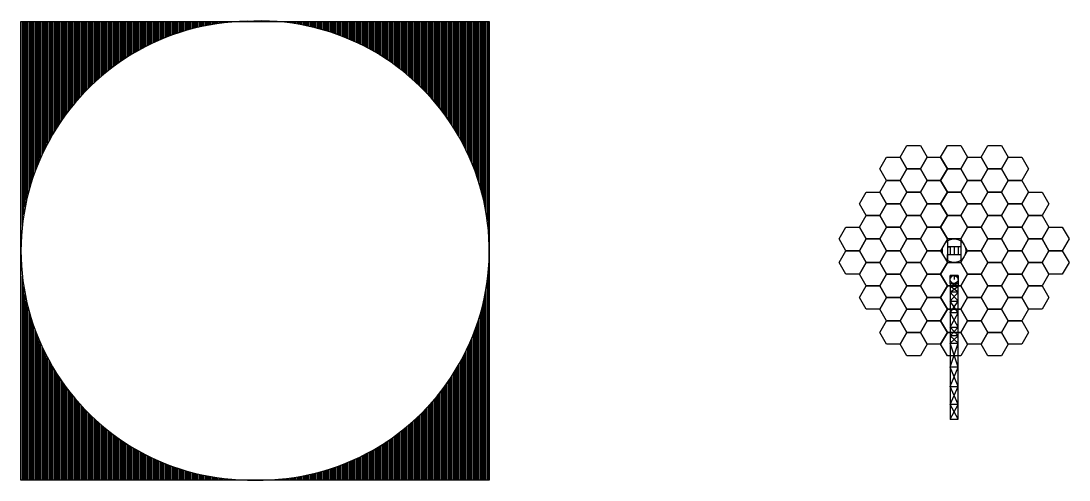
# Model space of a CAD drawing. Header units: inches. Extents: x -429 to 223, y -41 to 545.
# Drawn here: x 155.4 to 222.5, y 400.5 to 429.9 of the extents above; entities that cross this region are included whole.
import ezdxf

# ---------------------------------------------------------------- set-up
doc = ezdxf.new("R2010")
doc.units = ezdxf.units.IN
doc.header["$MEASUREMENT"] = 0

msp = doc.modelspace()

# ---------------------------------------------------------------- linework, layer by layer
for p, q in [((155.352, 400.507), (155.352, 429.907)), ((155.352, 429.907), (185.352, 429.907)), ((155.442, 416.831), (155.442, 429.907)), ((155.532, 417.501), (155.532, 429.907)), ((155.622, 418.012), (155.622, 429.907)), ((155.712, 418.441), (155.712, 429.907)), ((155.802, 418.817), (155.802, 429.907)), ((155.892, 419.155), (155.892, 429.907)), ((155.982, 419.465), (155.982, 429.907)), ((156.072, 419.752), (156.072, 429.907)), ((156.162, 420.02), (156.162, 429.907)), ((156.252, 420.272), (156.252, 429.907)), ((156.342, 420.511), (156.342, 429.907)), ((156.432, 420.738), (156.432, 429.907)), ((156.522, 420.955), (156.522, 429.907)), ((156.612, 421.162), (156.612, 429.907)), ((156.702, 421.361), (156.702, 429.907)), ((156.792, 421.553), (156.792, 429.907)), ((156.882, 421.738), (156.882, 429.907)), ((156.972, 421.916), (156.972, 429.907)), ((157.062, 422.089), (157.062, 429.907)), ((157.152, 422.256), (157.152, 429.907)), ((157.242, 422.418), (157.242, 429.907)), ((157.332, 422.576), (157.332, 429.907)), ((157.422, 422.729), (157.422, 429.907)), ((157.512, 422.878), (157.512, 429.907)), ((157.602, 423.024), (157.602, 429.907)), ((157.692, 423.165), (157.692, 429.907)), ((157.782, 423.303), (157.782, 429.907)), ((157.872, 423.438), (157.872, 429.907)), ((157.962, 423.57), (157.962, 429.907)), ((158.052, 423.698), (158.052, 429.907)), ((158.142, 423.824), (158.142, 429.907)), ((158.232, 423.947), (158.232, 429.907)), ((158.322, 424.068), (158.322, 429.907)), ((158.412, 424.186), (158.412, 429.907)), ((158.502, 424.301), (158.502, 429.907)), ((158.592, 424.414), (158.592, 429.907)), ((158.682, 424.525), (158.682, 429.907)), ((158.772, 424.634), (158.772, 429.907)), ((158.862, 424.741), (158.862, 429.907)), ((158.952, 424.845), (158.952, 429.907)), ((159.042, 424.948), (159.042, 429.907)), ((159.132, 425.049), (159.132, 429.907)), ((159.222, 425.148), (159.222, 429.907)), ((159.222, 425.148), (159.222, 429.907)), ((159.222, 425.148), (159.222, 429.907)), ((159.312, 425.245), (159.312, 429.907)), ((159.402, 425.341), (159.402, 429.907)), ((159.402, 425.341), (159.402, 429.907)), ((159.492, 425.434), (159.492, 429.907)), ((159.582, 425.527), (159.582, 429.907)), ((159.582, 425.527), (159.582, 429.907)), ((159.672, 425.617), (159.672, 429.907)), ((159.762, 425.706), (159.762, 429.907)), ((159.852, 425.794), (159.852, 429.907)), ((159.942, 425.88), (159.942, 429.907)), ((160.032, 425.964), (160.032, 429.907)), ((160.122, 426.047), (160.122, 429.907)), ((160.212, 426.129), (160.212, 429.907)), ((160.302, 426.209), (160.302, 429.907)), ((160.392, 426.289), (160.392, 429.907)), ((160.482, 426.366), (160.482, 429.907)), ((160.572, 426.443), (160.572, 429.907)), ((160.662, 426.518), (160.662, 429.907)), ((160.752, 426.593), (160.752, 429.907)), ((160.842, 426.665), (160.842, 429.907)), ((160.932, 426.737), (160.932, 429.907)), ((161.022, 426.808), (161.022, 429.907)), ((161.112, 426.877), (161.112, 429.907)), ((161.202, 426.946), (161.202, 429.907)), ((161.292, 427.013), (161.292, 429.907)), ((161.382, 427.079), (161.382, 429.907)), ((161.472, 427.145), (161.472, 429.907)), ((161.562, 427.209), (161.562, 429.907)), ((161.652, 427.272), (161.652, 429.907)), ((161.742, 427.334), (161.742, 429.907)), ((161.832, 427.395), (161.832, 429.907)), ((161.922, 427.456), (161.922, 429.907)), ((162.012, 427.515), (162.012, 429.907)), ((162.102, 427.573), (162.102, 429.907)), ((162.192, 427.631), (162.192, 429.907)), ((162.282, 427.687), (162.282, 429.907)), ((162.372, 427.743), (162.372, 429.907)), ((162.462, 427.798), (162.462, 429.907)), ((162.552, 427.851), (162.552, 429.907)), ((162.642, 427.904), (162.642, 429.907)), ((162.732, 427.956), (162.732, 429.907)), ((162.822, 428.008), (162.822, 429.907)), ((162.912, 428.058), (162.912, 429.907)), ((163.002, 428.108), (163.002, 429.907)), ((163.092, 428.157), (163.092, 429.907)), ((163.182, 428.205), (163.182, 429.907)), ((163.272, 428.252), (163.272, 429.907)), ((163.362, 428.298), (163.362, 429.907)), ((163.452, 428.344), (163.452, 429.907)), ((163.542, 428.389), (163.542, 429.907)), ((163.632, 428.433), (163.632, 429.907)), ((163.632, 428.433), (163.632, 429.907)), ((163.722, 428.476), (163.722, 429.907)), ((163.722, 428.476), (163.722, 429.907)), ((163.722, 428.476), (163.722, 429.907)), ((163.812, 428.519), (163.812, 429.907)), ((163.902, 428.561), (163.902, 429.907)), ((163.992, 428.602), (163.992, 429.907)), ((164.082, 428.642), (164.082, 429.907)), ((164.172, 428.682), (164.172, 429.907)), ((164.262, 428.721), (164.262, 429.907)), ((164.352, 428.759), (164.352, 429.907)), ((164.442, 428.796), (164.442, 429.907)), ((164.532, 428.833), (164.532, 429.907)), ((164.622, 428.869), (164.622, 429.907)), ((164.712, 428.905), (164.712, 429.907)), ((164.802, 428.939), (164.802, 429.907)), ((164.892, 428.974), (164.892, 429.907)), ((164.982, 429.007), (164.982, 429.907)), ((165.072, 429.04), (165.072, 429.907)), ((165.162, 429.072), (165.162, 429.907)), ((165.252, 429.103), (165.252, 429.907)), ((165.342, 429.134), (165.342, 429.907)), ((165.432, 429.164), (165.432, 429.907)), ((165.522, 429.194), (165.522, 429.907)), ((165.612, 429.223), (165.612, 429.907)), ((165.702, 429.251), (165.702, 429.907)), ((165.792, 429.278), (165.792, 429.907)), ((165.882, 429.305), (165.882, 429.907)), ((165.972, 429.332), (165.972, 429.907)), ((166.062, 429.357), (166.062, 429.907)), ((166.152, 429.382), (166.152, 429.907)), ((166.242, 429.407), (166.242, 429.907)), ((166.332, 429.431), (166.332, 429.907)), ((166.422, 429.454), (166.422, 429.907)), ((166.512, 429.477), (166.512, 429.907)), ((166.602, 429.499), (166.602, 429.907)), ((166.692, 429.52), (166.692, 429.907)), ((166.782, 429.541), (166.782, 429.907)), ((166.872, 429.561), (166.872, 429.907)), ((166.962, 429.581), (166.962, 429.907)), ((167.052, 429.6), (167.052, 429.907)), ((167.142, 429.618), (167.142, 429.907)), ((167.232, 429.636), (167.232, 429.907)), ((167.322, 429.654), (167.322, 429.907)), ((167.412, 429.67), (167.412, 429.907)), ((167.502, 429.687), (167.502, 429.907)), ((167.592, 429.702), (167.592, 429.907)), ((167.682, 429.717), (167.682, 429.907)), ((167.772, 429.732), (167.772, 429.907)), ((167.862, 429.745), (167.862, 429.907)), ((167.952, 429.759), (167.952, 429.907)), ((168.042, 429.771), (168.042, 429.907)), ((168.132, 429.784), (168.132, 429.907)), ((168.222, 429.795), (168.222, 429.907)), ((168.312, 429.806), (168.312, 429.907)), ((168.402, 429.817), (168.402, 429.907)), ((168.492, 429.827), (168.492, 429.907)), ((168.582, 429.836), (168.582, 429.907)), ((168.672, 429.845), (168.672, 429.907)), ((168.762, 429.853), (168.762, 429.907)), ((168.852, 429.861), (168.852, 429.907)), ((168.942, 429.868), (168.942, 429.907)), ((169.032, 429.874), (169.032, 429.907)), ((169.122, 429.88), (169.122, 429.907)), ((169.212, 429.886), (169.212, 429.907)), ((169.302, 429.891), (169.302, 429.907)), ((169.392, 429.895), (169.392, 429.907)), ((169.482, 429.899), (169.482, 429.907)), ((169.572, 429.902), (169.572, 429.907)), ((169.662, 429.905), (169.662, 429.907)), ((169.752, 429.907), (169.752, 429.907)), ((171.552, 429.905), (171.552, 429.907)), ((171.642, 429.899), (171.642, 429.907)), ((171.732, 429.892), (171.732, 429.907)), ((171.732, 429.892), (171.732, 429.907)), ((171.732, 429.892), (171.732, 429.907)), ((171.822, 429.885), (171.822, 429.907)), ((171.912, 429.878), (171.912, 429.907)), ((172.002, 429.87), (172.002, 429.907)), ((172.092, 429.861), (172.092, 429.907)), ((172.182, 429.852), (172.182, 429.907)), ((172.272, 429.842), (172.272, 429.907)), ((172.362, 429.832), (172.362, 429.907)), ((172.452, 429.821), (172.452, 429.907)), ((172.542, 429.809), (172.542, 429.907)), ((172.632, 429.797), (172.632, 429.907)), ((172.722, 429.785), (172.722, 429.907)), ((172.812, 429.772), (172.812, 429.907)), ((172.902, 429.758), (172.902, 429.907)), ((172.902, 429.758), (172.902, 429.907)), ((172.992, 429.744), (172.992, 429.907)), ((173.082, 429.729), (173.082, 429.907)), ((173.172, 429.713), (173.172, 429.907)), ((173.262, 429.697), (173.262, 429.907)), ((173.352, 429.681), (173.352, 429.907)), ((173.442, 429.663), (173.442, 429.907)), ((173.532, 429.646), (173.532, 429.907)), ((173.622, 429.627), (173.622, 429.907)), ((173.712, 429.608), (173.712, 429.907)), ((173.802, 429.589), (173.802, 429.907)), ((173.802, 429.589), (173.802, 429.907)), ((173.892, 429.569), (173.892, 429.907)), ((173.982, 429.548), (173.982, 429.907)), ((174.072, 429.527), (174.072, 429.907)), ((174.162, 429.505), (174.162, 429.907)), ((174.252, 429.482), (174.252, 429.907)), ((174.342, 429.459), (174.342, 429.907)), ((174.342, 429.459), (174.342, 429.907)), ((174.432, 429.436), (174.432, 429.907)), ((174.522, 429.411), (174.522, 429.907)), ((174.612, 429.386), (174.612, 429.907)), ((174.612, 429.386), (174.612, 429.907)), ((174.702, 429.361), (174.702, 429.907)), ((174.792, 429.335), (174.792, 429.907)), ((174.882, 429.308), (174.882, 429.907)), ((174.972, 429.28), (174.972, 429.907)), ((175.062, 429.252), (175.062, 429.907)), ((175.152, 429.224), (175.152, 429.907)), ((175.242, 429.194), (175.242, 429.907)), ((175.332, 429.164), (175.332, 429.907)), ((175.422, 429.134), (175.422, 429.907)), ((175.512, 429.102), (175.512, 429.907)), ((175.602, 429.07), (175.602, 429.907)), ((175.692, 429.038), (175.692, 429.907)), ((175.782, 429.005), (175.782, 429.907)), ((175.872, 428.971), (175.872, 429.907)), ((175.962, 428.936), (175.962, 429.907)), ((176.052, 428.901), (176.052, 429.907)), ((176.142, 428.865), (176.142, 429.907)), ((176.232, 428.828), (176.232, 429.907)), ((176.322, 428.791), (176.322, 429.907)), ((176.322, 428.791), (176.322, 429.907)), ((176.412, 428.753), (176.412, 429.907)), ((176.502, 428.714), (176.502, 429.907)), ((176.592, 428.675), (176.592, 429.907)), ((176.682, 428.634), (176.682, 429.907)), ((176.772, 428.593), (176.772, 429.907)), ((176.772, 428.593), (176.772, 429.907)), ((176.862, 428.552), (176.862, 429.907)), ((176.952, 428.509), (176.952, 429.907)), ((177.042, 428.466), (177.042, 429.907)), ((177.132, 428.422), (177.132, 429.907)), ((177.222, 428.378), (177.222, 429.907)), ((177.312, 428.332), (177.312, 429.907)), ((177.402, 428.286), (177.402, 429.907)), ((177.492, 428.239), (177.492, 429.907)), ((177.582, 428.191), (177.582, 429.907)), ((177.672, 428.143), (177.672, 429.907)), ((177.672, 428.143), (177.672, 429.907)), ((177.762, 428.093), (177.762, 429.907)), ((177.852, 428.043), (177.852, 429.907)), ((177.942, 427.992), (177.942, 429.907)), ((178.032, 427.94), (178.032, 429.907)), ((178.122, 427.888), (178.122, 429.907)), ((178.212, 427.834), (178.212, 429.907)), ((178.302, 427.779), (178.302, 429.907)), ((178.392, 427.724), (178.392, 429.907)), ((178.482, 427.668), (178.482, 429.907)), ((178.572, 427.611), (178.572, 429.907)), ((178.662, 427.553), (178.662, 429.907)), ((178.752, 427.494), (178.752, 429.907)), ((178.842, 427.434), (178.842, 429.907)), ((178.842, 427.434), (178.842, 429.907)), ((178.932, 427.373), (178.932, 429.907)), ((179.022, 427.311), (179.022, 429.907)), ((179.022, 427.311), (179.022, 429.907)), ((179.112, 427.248), (179.112, 429.907)), ((179.202, 427.184), (179.202, 429.907)), ((179.292, 427.119), (179.292, 429.907)), ((179.292, 427.119), (179.292, 429.907)), ((179.382, 427.053), (179.382, 429.907)), ((179.472, 426.986), (179.472, 429.907)), ((179.562, 426.918), (179.562, 429.907)), ((179.562, 426.918), (179.562, 429.907)), ((179.652, 426.849), (179.652, 429.907)), ((179.652, 426.849), (179.652, 429.907)), ((179.742, 426.778), (179.742, 429.907)), ((179.832, 426.707), (179.832, 429.907)), ((179.922, 426.634), (179.922, 429.907)), ((180.012, 426.56), (180.012, 429.907)), ((180.102, 426.485), (180.102, 429.907)), ((180.192, 426.409), (180.192, 429.907)), ((180.282, 426.332), (180.282, 429.907)), ((180.372, 426.253), (180.372, 429.907)), ((180.462, 426.173), (180.462, 429.907)), ((180.462, 426.173), (180.462, 429.907)), ((180.462, 426.173), (180.462, 429.907)), ((180.552, 426.092), (180.552, 429.907)), ((180.642, 426.009), (180.642, 429.907)), ((180.732, 425.925), (180.732, 429.907)), ((180.822, 425.839), (180.822, 429.907)), ((180.912, 425.752), (180.912, 429.907)), ((181.002, 425.663), (181.002, 429.907)), ((181.092, 425.573), (181.092, 429.907)), ((181.182, 425.482), (181.182, 429.907)), ((181.272, 425.388), (181.272, 429.907)), ((181.362, 425.293), (181.362, 429.907)), ((181.452, 425.197), (181.452, 429.907)), ((181.542, 425.098), (181.542, 429.907)), ((181.632, 424.998), (181.632, 429.907)), ((181.722, 424.896), (181.722, 429.907)), ((181.812, 424.792), (181.812, 429.907)), ((181.902, 424.686), (181.902, 429.907)), ((181.992, 424.578), (181.992, 429.907)), ((182.082, 424.467), (182.082, 429.907)), ((182.172, 424.355), (182.172, 429.907)), ((182.262, 424.24), (182.262, 429.907)), ((182.352, 424.123), (182.352, 429.907)), ((182.442, 424.003), (182.442, 429.907)), ((182.532, 423.881), (182.532, 429.907)), ((182.532, 423.881), (182.532, 429.907)), ((182.622, 423.756), (182.622, 429.907)), ((182.712, 423.628), (182.712, 429.907)), ((182.802, 423.498), (182.802, 429.907)), ((182.892, 423.364), (182.892, 429.907)), ((182.982, 423.227), (182.982, 429.907)), ((183.072, 423.086), (183.072, 429.907)), ((183.162, 422.942), (183.162, 429.907)), ((183.252, 422.794), (183.252, 429.907)), ((183.342, 422.642), (183.342, 429.907)), ((183.432, 422.486), (183.432, 429.907)), ((183.522, 422.325), (183.522, 429.907)), ((183.612, 422.16), (183.612, 429.907)), ((183.702, 421.989), (183.702, 429.907)), ((183.792, 421.812), (183.792, 429.907)), ((183.882, 421.63), (183.882, 429.907)), ((183.972, 421.44), (183.972, 429.907)), ((184.062, 421.244), (184.062, 429.907)), ((184.152, 421.039), (184.152, 429.907)), ((184.242, 420.825), (184.242, 429.907)), ((184.332, 420.602), (184.332, 429.907)), ((184.422, 420.367), (184.422, 429.907)), ((184.512, 420.119), (184.512, 429.907)), ((184.602, 419.856), (184.602, 429.907)), ((184.692, 419.576), (184.692, 429.907)), ((184.692, 419.576), (184.692, 429.907)), ((184.782, 419.275), (184.782, 429.907)), ((184.872, 418.946), (184.872, 429.907)), ((184.962, 418.584), (184.962, 429.907)), ((185.052, 418.175), (185.052, 429.907)), ((185.052, 418.175), (185.052, 429.907)), ((185.052, 418.175), (185.052, 429.907)), ((185.052, 418.175), (185.052, 429.907)), ((185.142, 418.175), (185.142, 429.907)), ((185.142, 417.696), (185.142, 429.907)), ((185.232, 417.094), (185.232, 429.907)), ((185.322, 416.158), (185.322, 429.907)), ((185.352, 429.907), (185.352, 400.507)), ((214.698, 415.957), (214.698, 414.457)), ((215.564, 415.957), (215.564, 414.457)), ((215.564, 415.957), (215.564, 415.457)), ((215.564, 415.457), (214.698, 415.457)), ((214.698, 415.457), (214.881, 415.457)), ((214.698, 414.457), (214.698, 414.957)), ((214.698, 414.957), (215.564, 414.957)), ((214.881, 415.457), (214.881, 414.957)), ((215.131, 415.457), (215.131, 414.957)), ((215.564, 415.457), (215.381, 415.457)), ((215.381, 415.457), (215.381, 414.957)), ((185.322, 400.507), (185.322, 414.279)), ((155.442, 400.507), (155.442, 413.583)), ((215.131, 413.607), (214.881, 413.607)), ((214.881, 413.607), (215.381, 413.607)), ((214.881, 413.107), (214.881, 413.607)), ((215.381, 413.607), (214.881, 413.607)), ((215.131, 413.607), (215.131, 413.357)), ((215.381, 413.607), (215.381, 413.107)), ((215.381, 413.357), (215.381, 413.607)), ((155.532, 400.507), (155.532, 412.913)), ((185.232, 400.507), (185.232, 413.343)), ((215.381, 413.107), (214.881, 413.107)), ((214.881, 412.929), (215.381, 413.107)), ((215.381, 412.929), (214.881, 413.107)), ((214.881, 413.107), (214.881, 412.929)), ((214.881, 412.929), (215.381, 412.929)), ((214.881, 412.929), (214.881, 404.412)), ((215.381, 412.549), (214.881, 412.929)), ((214.881, 412.549), (215.381, 412.929)), ((214.881, 412.929), (214.881, 412.929)), ((215.381, 413.107), (215.381, 412.929)), ((215.381, 404.412), (215.381, 412.929)), ((155.622, 400.507), (155.622, 412.402)), ((185.052, 400.507), (185.052, 412.263)), ((185.052, 400.507), (185.052, 412.263)), ((185.052, 400.507), (185.052, 412.263)), ((185.052, 400.507), (185.052, 412.263)), ((185.052, 400.507), (185.052, 412.263)), ((185.142, 400.507), (185.142, 412.742)), ((185.142, 400.507), (185.142, 412.263)), ((215.381, 412.549), (214.881, 412.549)), ((214.881, 411.976), (215.381, 412.549)), ((215.381, 411.976), (214.881, 412.549)), ((155.712, 400.507), (155.712, 411.973)), ((155.802, 400.507), (155.802, 411.597)), ((184.962, 400.507), (184.962, 411.853)), ((214.881, 411.976), (215.381, 411.976)), ((215.381, 411.222), (214.881, 411.976)), ((214.881, 411.222), (215.381, 411.976)), ((155.892, 400.507), (155.892, 411.259)), ((155.982, 400.507), (155.982, 410.949)), ((184.782, 400.507), (184.782, 411.163)), ((184.872, 400.507), (184.872, 411.491)), ((215.381, 411.222), (214.881, 411.222)), ((214.881, 410.311), (215.381, 411.222)), ((215.381, 410.311), (214.881, 411.222)), ((156.072, 400.507), (156.072, 410.662)), ((156.162, 400.507), (156.162, 410.394)), ((184.512, 400.507), (184.512, 410.318)), ((184.602, 400.507), (184.602, 410.581)), ((184.692, 400.507), (184.692, 410.861)), ((184.692, 400.507), (184.692, 410.861)), ((214.881, 410.311), (215.381, 410.311)), ((215.381, 409.738), (214.881, 410.311)), ((214.881, 409.738), (215.381, 410.311)), ((156.252, 400.507), (156.252, 410.142)), ((156.342, 400.507), (156.342, 409.903)), ((156.432, 400.507), (156.432, 409.676)), ((184.242, 400.507), (184.242, 409.612)), ((184.332, 400.507), (184.332, 409.836)), ((184.422, 400.507), (184.422, 410.07)), ((215.381, 409.738), (214.881, 409.738)), ((214.881, 409.269), (215.381, 409.738)), ((215.381, 409.269), (214.881, 409.738)), ((156.522, 400.507), (156.522, 409.459)), ((156.612, 400.507), (156.612, 409.252)), ((156.702, 400.507), (156.702, 409.053)), ((183.972, 400.507), (183.972, 408.997)), ((184.062, 400.507), (184.062, 409.194)), ((184.152, 400.507), (184.152, 409.398)), ((214.881, 409.269), (215.381, 409.269)), ((215.381, 407.734), (214.881, 409.269)), ((214.881, 407.734), (215.381, 409.269)), ((156.792, 400.507), (156.792, 408.861)), ((156.882, 400.507), (156.882, 408.676)), ((156.972, 400.507), (156.972, 408.498)), ((157.062, 400.507), (157.062, 408.325)), ((183.612, 400.507), (183.612, 408.278)), ((183.702, 400.507), (183.702, 408.448)), ((183.792, 400.507), (183.792, 408.625)), ((183.882, 400.507), (183.882, 408.808)), ((157.152, 400.507), (157.152, 408.158)), ((157.242, 400.507), (157.242, 407.995)), ((157.332, 400.507), (157.332, 407.838)), ((157.422, 400.507), (157.422, 407.685)), ((183.252, 400.507), (183.252, 407.643)), ((183.342, 400.507), (183.342, 407.795)), ((183.432, 400.507), (183.432, 407.951)), ((183.522, 400.507), (183.522, 408.112)), ((215.381, 407.734), (214.881, 407.734)), ((214.881, 406.508), (215.381, 407.734)), ((215.381, 406.508), (214.881, 407.734)), ((157.512, 400.507), (157.512, 407.535)), ((157.602, 400.507), (157.602, 407.39)), ((157.692, 400.507), (157.692, 407.249)), ((157.782, 400.507), (157.782, 407.11)), ((157.872, 400.507), (157.872, 406.976)), ((182.802, 400.507), (182.802, 406.94)), ((182.892, 400.507), (182.892, 407.073)), ((182.982, 400.507), (182.982, 407.211)), ((183.072, 400.507), (183.072, 407.351)), ((183.162, 400.507), (183.162, 407.495)), ((157.962, 400.507), (157.962, 406.844)), ((158.052, 400.507), (158.052, 406.715)), ((158.142, 400.507), (158.142, 406.59)), ((158.232, 400.507), (158.232, 406.466)), ((158.322, 400.507), (158.322, 406.346)), ((158.412, 400.507), (158.412, 406.228)), ((182.262, 400.507), (182.262, 406.197)), ((182.352, 400.507), (182.352, 406.314)), ((182.442, 400.507), (182.442, 406.434)), ((182.532, 400.507), (182.532, 406.556)), ((182.532, 400.507), (182.532, 406.556)), ((182.622, 400.507), (182.622, 406.681)), ((182.712, 400.507), (182.712, 406.809)), ((214.881, 406.508), (215.381, 406.508)), ((215.381, 405.35), (214.881, 406.508)), ((214.881, 405.35), (215.381, 406.508)), ((158.502, 400.507), (158.502, 406.113)), ((158.592, 400.507), (158.592, 405.999)), ((158.682, 400.507), (158.682, 405.888)), ((158.772, 400.507), (158.772, 405.78)), ((158.862, 400.507), (158.862, 405.673)), ((158.952, 400.507), (158.952, 405.568)), ((181.722, 400.507), (181.722, 405.541)), ((181.812, 400.507), (181.812, 405.645)), ((181.902, 400.507), (181.902, 405.751)), ((181.992, 400.507), (181.992, 405.86)), ((182.082, 400.507), (182.082, 405.97)), ((182.172, 400.507), (182.172, 406.082)), ((159.042, 400.507), (159.042, 405.466)), ((159.132, 400.507), (159.132, 405.365)), ((159.222, 400.507), (159.222, 405.266)), ((159.222, 400.507), (159.222, 405.266)), ((159.222, 400.507), (159.222, 405.266)), ((159.312, 400.507), (159.312, 405.169)), ((159.402, 400.507), (159.402, 405.073)), ((159.402, 400.507), (159.402, 405.073)), ((159.492, 400.507), (159.492, 404.979)), ((159.582, 400.507), (159.582, 404.887)), ((159.582, 400.507), (159.582, 404.887)), ((181.092, 400.507), (181.092, 404.864)), ((181.182, 400.507), (181.182, 404.956)), ((181.272, 400.507), (181.272, 405.049)), ((181.362, 400.507), (181.362, 405.144)), ((181.452, 400.507), (181.452, 405.241)), ((181.542, 400.507), (181.542, 405.339)), ((181.632, 400.507), (181.632, 405.439)), ((215.381, 405.35), (214.881, 405.35)), ((214.881, 404.412), (215.381, 405.35)), ((215.381, 404.412), (214.881, 405.35)), ((159.672, 400.507), (159.672, 404.797)), ((159.762, 400.507), (159.762, 404.708)), ((159.852, 400.507), (159.852, 404.62)), ((159.942, 400.507), (159.942, 404.534)), ((160.032, 400.507), (160.032, 404.45)), ((160.122, 400.507), (160.122, 404.367)), ((160.212, 400.507), (160.212, 404.285)), ((160.302, 400.507), (160.302, 404.204)), ((180.372, 400.507), (180.372, 404.184)), ((180.462, 400.507), (180.462, 404.264)), ((180.462, 400.507), (180.462, 404.264)), ((180.462, 400.507), (180.462, 404.264)), ((180.552, 400.507), (180.552, 404.346)), ((180.642, 400.507), (180.642, 404.429)), ((180.732, 400.507), (180.732, 404.513)), ((180.822, 400.507), (180.822, 404.598)), ((180.912, 400.507), (180.912, 404.685)), ((181.002, 400.507), (181.002, 404.774)), ((214.881, 404.412), (215.381, 404.412)), ((160.392, 400.507), (160.392, 404.125)), ((160.482, 400.507), (160.482, 404.047)), ((160.572, 400.507), (160.572, 403.971)), ((160.662, 400.507), (160.662, 403.895)), ((160.752, 400.507), (160.752, 403.821)), ((160.842, 400.507), (160.842, 403.748)), ((160.932, 400.507), (160.932, 403.677)), ((161.022, 400.507), (161.022, 403.606)), ((161.112, 400.507), (161.112, 403.536)), ((179.562, 400.507), (179.562, 403.52)), ((179.562, 400.507), (179.562, 403.52)), ((179.652, 400.507), (179.652, 403.589)), ((179.652, 400.507), (179.652, 403.589)), ((179.742, 400.507), (179.742, 403.659)), ((179.832, 400.507), (179.832, 403.73)), ((179.922, 400.507), (179.922, 403.803)), ((180.012, 400.507), (180.012, 403.877)), ((180.102, 400.507), (180.102, 403.952)), ((180.192, 400.507), (180.192, 404.028)), ((180.282, 400.507), (180.282, 404.106)), ((161.202, 400.507), (161.202, 403.468)), ((161.292, 400.507), (161.292, 403.401)), ((161.382, 400.507), (161.382, 403.334)), ((161.472, 400.507), (161.472, 403.269)), ((161.562, 400.507), (161.562, 403.205)), ((161.652, 400.507), (161.652, 403.142)), ((161.742, 400.507), (161.742, 403.08)), ((161.832, 400.507), (161.832, 403.018)), ((161.922, 400.507), (161.922, 402.958)), ((162.012, 400.507), (162.012, 402.899)), ((162.102, 400.507), (162.102, 402.84)), ((178.662, 400.507), (178.662, 402.885)), ((178.752, 400.507), (178.752, 402.944)), ((178.842, 400.507), (178.842, 403.004)), ((178.842, 400.507), (178.842, 403.004)), ((178.932, 400.507), (178.932, 403.065)), ((179.022, 400.507), (179.022, 403.127)), ((179.022, 400.507), (179.022, 403.127)), ((179.112, 400.507), (179.112, 403.19)), ((179.202, 400.507), (179.202, 403.253)), ((179.292, 400.507), (179.292, 403.318)), ((179.292, 400.507), (179.292, 403.318)), ((179.382, 400.507), (179.382, 403.384)), ((179.472, 400.507), (179.472, 403.451)), ((162.192, 400.507), (162.192, 402.783)), ((162.282, 400.507), (162.282, 402.727)), ((162.372, 400.507), (162.372, 402.671)), ((162.462, 400.507), (162.462, 402.616)), ((162.552, 400.507), (162.552, 402.562)), ((162.642, 400.507), (162.642, 402.509)), ((162.732, 400.507), (162.732, 402.457)), ((162.822, 400.507), (162.822, 402.406)), ((162.912, 400.507), (162.912, 402.356)), ((163.002, 400.507), (163.002, 402.306)), ((163.092, 400.507), (163.092, 402.257)), ((163.182, 400.507), (163.182, 402.209)), ((177.492, 400.507), (177.492, 402.198)), ((177.582, 400.507), (177.582, 402.246)), ((177.672, 400.507), (177.672, 402.295)), ((177.672, 400.507), (177.672, 402.295)), ((177.762, 400.507), (177.762, 402.344)), ((177.852, 400.507), (177.852, 402.394)), ((177.942, 400.507), (177.942, 402.445)), ((178.032, 400.507), (178.032, 402.497)), ((178.122, 400.507), (178.122, 402.55)), ((178.212, 400.507), (178.212, 402.603)), ((178.302, 400.507), (178.302, 402.658)), ((178.392, 400.507), (178.392, 402.713)), ((178.482, 400.507), (178.482, 402.77)), ((178.572, 400.507), (178.572, 402.827)), ((163.272, 400.507), (163.272, 402.162)), ((163.362, 400.507), (163.362, 402.116)), ((163.452, 400.507), (163.452, 402.07)), ((163.542, 400.507), (163.542, 402.025)), ((163.632, 400.507), (163.632, 401.981)), ((163.632, 400.507), (163.632, 401.981)), ((163.722, 400.507), (163.722, 401.938)), ((163.722, 400.507), (163.722, 401.938)), ((163.722, 400.507), (163.722, 401.938)), ((163.812, 400.507), (163.812, 401.895)), ((163.902, 400.507), (163.902, 401.853)), ((163.992, 400.507), (163.992, 401.812)), ((164.082, 400.507), (164.082, 401.772)), ((164.172, 400.507), (164.172, 401.732)), ((164.262, 400.507), (164.262, 401.693)), ((164.352, 400.507), (164.352, 401.655)), ((164.442, 400.507), (164.442, 401.617)), ((164.532, 400.507), (164.532, 401.581)), ((164.622, 400.507), (164.622, 401.545)), ((164.712, 400.507), (164.712, 401.509)), ((175.962, 400.507), (175.962, 401.501)), ((176.052, 400.507), (176.052, 401.537)), ((176.142, 400.507), (176.142, 401.573)), ((176.232, 400.507), (176.232, 401.609)), ((176.322, 400.507), (176.322, 401.646)), ((176.322, 400.507), (176.322, 401.646)), ((176.412, 400.507), (176.412, 401.685)), ((176.502, 400.507), (176.502, 401.723)), ((176.592, 400.507), (176.592, 401.763)), ((176.682, 400.507), (176.682, 401.803)), ((176.772, 400.507), (176.772, 401.844)), ((176.772, 400.507), (176.772, 401.844)), ((176.862, 400.507), (176.862, 401.886)), ((176.952, 400.507), (176.952, 401.928)), ((177.042, 400.507), (177.042, 401.971)), ((177.132, 400.507), (177.132, 402.015)), ((177.222, 400.507), (177.222, 402.06)), ((177.312, 400.507), (177.312, 402.105)), ((177.402, 400.507), (177.402, 402.151)), ((164.802, 400.507), (164.802, 401.474)), ((164.892, 400.507), (164.892, 401.44)), ((164.982, 400.507), (164.982, 401.407)), ((165.072, 400.507), (165.072, 401.374)), ((165.162, 400.507), (165.162, 401.342)), ((165.252, 400.507), (165.252, 401.311)), ((165.342, 400.507), (165.342, 401.28)), ((165.432, 400.507), (165.432, 401.25)), ((165.522, 400.507), (165.522, 401.22)), ((165.612, 400.507), (165.612, 401.191)), ((165.702, 400.507), (165.702, 401.163)), ((165.792, 400.507), (165.792, 401.135)), ((165.882, 400.507), (165.882, 401.109)), ((165.972, 400.507), (165.972, 401.082)), ((166.062, 400.507), (166.062, 401.056)), ((166.152, 400.507), (166.152, 401.031)), ((166.242, 400.507), (166.242, 401.007)), ((166.332, 400.507), (166.332, 400.983)), ((166.422, 400.507), (166.422, 400.96)), ((166.512, 400.507), (166.512, 400.937)), ((166.602, 400.507), (166.602, 400.915)), ((166.692, 400.507), (166.692, 400.894)), ((166.782, 400.507), (166.782, 400.873)), ((166.872, 400.507), (166.872, 400.853)), ((166.962, 400.507), (166.962, 400.833)), ((173.712, 400.507), (173.712, 400.829)), ((173.802, 400.507), (173.802, 400.848)), ((173.802, 400.507), (173.802, 400.848)), ((173.892, 400.507), (173.892, 400.869)), ((173.982, 400.507), (173.982, 400.889)), ((174.072, 400.507), (174.072, 400.911)), ((174.162, 400.507), (174.162, 400.932)), ((174.252, 400.507), (174.252, 400.955)), ((174.342, 400.507), (174.342, 400.978)), ((174.342, 400.507), (174.342, 400.978)), ((174.432, 400.507), (174.432, 401.002)), ((174.522, 400.507), (174.522, 401.026)), ((174.612, 400.507), (174.612, 401.051)), ((174.612, 400.507), (174.612, 401.051)), ((174.702, 400.507), (174.702, 401.077)), ((174.792, 400.507), (174.792, 401.103)), ((174.882, 400.507), (174.882, 401.13)), ((174.972, 400.507), (174.972, 401.157)), ((175.062, 400.507), (175.062, 401.185)), ((175.152, 400.507), (175.152, 401.214)), ((175.242, 400.507), (175.242, 401.243)), ((175.332, 400.507), (175.332, 401.273)), ((175.422, 400.507), (175.422, 401.304)), ((175.512, 400.507), (175.512, 401.335)), ((175.602, 400.507), (175.602, 401.367)), ((175.692, 400.507), (175.692, 401.4)), ((175.782, 400.507), (175.782, 401.433)), ((175.872, 400.507), (175.872, 401.467)), ((170.352, 400.507), (155.352, 400.507)), ((167.052, 400.507), (167.052, 400.814)), ((167.142, 400.507), (167.142, 400.795)), ((167.232, 400.507), (167.232, 400.777)), ((167.322, 400.507), (167.322, 400.76)), ((167.412, 400.507), (167.412, 400.743)), ((167.502, 400.507), (167.502, 400.727)), ((167.592, 400.507), (167.592, 400.712)), ((167.682, 400.507), (167.682, 400.697)), ((167.772, 400.507), (167.772, 400.682)), ((167.862, 400.507), (167.862, 400.668)), ((167.952, 400.507), (167.952, 400.655)), ((168.042, 400.507), (168.042, 400.642)), ((168.132, 400.507), (168.132, 400.63)), ((168.222, 400.507), (168.222, 400.619)), ((168.312, 400.507), (168.312, 400.608)), ((168.402, 400.507), (168.402, 400.597)), ((168.492, 400.507), (168.492, 400.587)), ((168.582, 400.507), (168.582, 400.578)), ((168.672, 400.507), (168.672, 400.569)), ((168.762, 400.507), (168.762, 400.561)), ((168.852, 400.507), (168.852, 400.553)), ((168.942, 400.507), (168.942, 400.546)), ((169.032, 400.507), (169.032, 400.54)), ((169.122, 400.507), (169.122, 400.534)), ((169.212, 400.507), (169.212, 400.528)), ((169.302, 400.507), (169.302, 400.523)), ((169.392, 400.507), (169.392, 400.519)), ((169.482, 400.507), (169.482, 400.515)), ((169.572, 400.507), (169.572, 400.512)), ((169.662, 400.507), (169.662, 400.509)), ((169.752, 400.507), (169.752, 400.507)), ((185.352, 400.507), (170.352, 400.507)), ((171.012, 400.507), (171.012, 400.509)), ((171.102, 400.507), (171.102, 400.511)), ((171.192, 400.507), (171.192, 400.515)), ((171.282, 400.507), (171.282, 400.518)), ((171.372, 400.507), (171.372, 400.522)), ((171.462, 400.507), (171.462, 400.527)), ((171.552, 400.507), (171.552, 400.533)), ((171.642, 400.507), (171.642, 400.538)), ((171.732, 400.507), (171.732, 400.545)), ((171.732, 400.507), (171.732, 400.545)), ((171.732, 400.507), (171.732, 400.545)), ((171.822, 400.507), (171.822, 400.552)), ((171.912, 400.507), (171.912, 400.559)), ((172.002, 400.507), (172.002, 400.568)), ((172.092, 400.507), (172.092, 400.576)), ((172.182, 400.507), (172.182, 400.585)), ((172.272, 400.507), (172.272, 400.595)), ((172.362, 400.507), (172.362, 400.606)), ((172.452, 400.507), (172.452, 400.616)), ((172.542, 400.507), (172.542, 400.628)), ((172.632, 400.507), (172.632, 400.64)), ((172.722, 400.507), (172.722, 400.653)), ((172.812, 400.507), (172.812, 400.666)), ((172.902, 400.507), (172.902, 400.679)), ((172.902, 400.507), (172.902, 400.679)), ((172.992, 400.507), (172.992, 400.694)), ((173.082, 400.507), (173.082, 400.709)), ((173.172, 400.507), (173.172, 400.724)), ((173.262, 400.507), (173.262, 400.74)), ((173.352, 400.507), (173.352, 400.757)), ((173.442, 400.507), (173.442, 400.774)), ((173.532, 400.507), (173.532, 400.792)), ((173.622, 400.507), (173.622, 400.81))]:
    msp.add_line(p, q)
for points in [[(211.667, 421.207), (212.1, 421.957), (212.966, 421.957), (213.399, 421.207), (212.966, 420.457), (212.1, 420.457)], [(214.265, 421.207), (214.698, 421.957), (215.564, 421.957), (215.997, 421.207), (215.564, 420.457), (214.698, 420.457)], [(216.863, 421.207), (217.296, 421.957), (218.162, 421.957), (218.595, 421.207), (218.162, 420.457), (217.296, 420.457)], [(210.368, 420.457), (210.801, 421.207), (211.667, 421.207), (212.1, 420.457), (211.667, 419.707), (210.801, 419.707)], [(212.966, 420.457), (213.399, 421.207), (214.265, 421.207), (214.698, 420.457), (214.265, 419.707), (213.399, 419.707)], [(215.564, 420.457), (215.997, 421.207), (216.863, 421.207), (217.296, 420.457), (216.863, 419.707), (215.997, 419.707)], [(218.162, 420.457), (218.595, 421.207), (219.461, 421.207), (219.894, 420.457), (219.461, 419.707), (218.595, 419.707)], [(211.667, 419.707), (212.1, 420.457), (212.966, 420.457), (213.399, 419.707), (212.966, 418.957), (212.1, 418.957)], [(214.265, 419.707), (214.698, 420.457), (215.564, 420.457), (215.997, 419.707), (215.564, 418.957), (214.698, 418.957)], [(216.863, 419.707), (217.296, 420.457), (218.162, 420.457), (218.595, 419.707), (218.162, 418.957), (217.296, 418.957)], [(210.368, 418.957), (210.801, 419.707), (211.667, 419.707), (212.1, 418.957), (211.667, 418.207), (210.801, 418.207)], [(212.966, 418.957), (213.399, 419.707), (214.265, 419.707), (214.698, 418.957), (214.265, 418.207), (213.399, 418.207)], [(215.564, 418.957), (215.997, 419.707), (216.863, 419.707), (217.296, 418.957), (216.863, 418.207), (215.997, 418.207)], [(218.162, 418.957), (218.595, 419.707), (219.461, 419.707), (219.894, 418.957), (219.461, 418.207), (218.595, 418.207)], [(209.069, 418.207), (209.502, 418.957), (210.368, 418.957), (210.801, 418.207), (210.368, 417.457), (209.502, 417.457)], [(211.667, 418.207), (212.1, 418.957), (212.966, 418.957), (213.399, 418.207), (212.966, 417.457), (212.1, 417.457)], [(214.265, 418.207), (214.698, 418.957), (215.564, 418.957), (215.997, 418.207), (215.564, 417.457), (214.698, 417.457)], [(216.863, 418.207), (217.296, 418.957), (218.162, 418.957), (218.595, 418.207), (218.162, 417.457), (217.296, 417.457)], [(219.461, 418.207), (219.894, 418.957), (220.76, 418.957), (221.193, 418.207), (220.76, 417.457), (219.894, 417.457)], [(210.368, 417.457), (210.801, 418.207), (211.667, 418.207), (212.1, 417.457), (211.667, 416.707), (210.801, 416.707)], [(212.966, 417.457), (213.399, 418.207), (214.265, 418.207), (214.698, 417.457), (214.265, 416.707), (213.399, 416.707)], [(215.564, 417.457), (215.997, 418.207), (216.863, 418.207), (217.296, 417.457), (216.863, 416.707), (215.997, 416.707)], [(218.162, 417.457), (218.595, 418.207), (219.461, 418.207), (219.894, 417.457), (219.461, 416.707), (218.595, 416.707)], [(209.069, 416.707), (209.502, 417.457), (210.368, 417.457), (210.801, 416.707), (210.368, 415.957), (209.502, 415.957)], [(211.667, 416.707), (212.1, 417.457), (212.966, 417.457), (213.399, 416.707), (212.966, 415.957), (212.1, 415.957)], [(214.265, 416.707), (214.698, 417.457), (215.564, 417.457), (215.997, 416.707), (215.564, 415.957), (214.698, 415.957)], [(216.863, 416.707), (217.296, 417.457), (218.162, 417.457), (218.595, 416.707), (218.162, 415.957), (217.296, 415.957)], [(219.461, 416.707), (219.894, 417.457), (220.76, 417.457), (221.193, 416.707), (220.76, 415.957), (219.894, 415.957)], [(207.77, 415.957), (208.203, 416.707), (209.069, 416.707), (209.502, 415.957), (209.069, 415.207), (208.203, 415.207)], [(210.368, 415.957), (210.801, 416.707), (211.667, 416.707), (212.1, 415.957), (211.667, 415.207), (210.801, 415.207)], [(212.966, 415.957), (213.399, 416.707), (214.265, 416.707), (214.698, 415.957), (214.265, 415.207), (213.399, 415.207)], [(215.564, 415.957), (215.997, 416.707), (216.863, 416.707), (217.296, 415.957), (216.863, 415.207), (215.997, 415.207)], [(218.162, 415.957), (218.595, 416.707), (219.461, 416.707), (219.894, 415.957), (219.461, 415.207), (218.595, 415.207)], [(220.76, 415.957), (221.193, 416.707), (222.059, 416.707), (222.492, 415.957), (222.059, 415.207), (221.193, 415.207)], [(209.069, 415.207), (209.502, 415.957), (210.368, 415.957), (210.801, 415.207), (210.368, 414.457), (209.502, 414.457)], [(211.667, 415.207), (212.1, 415.957), (212.966, 415.957), (213.399, 415.207), (212.966, 414.457), (212.1, 414.457)], [(216.863, 415.207), (217.296, 415.957), (218.162, 415.957), (218.595, 415.207), (218.162, 414.457), (217.296, 414.457)], [(219.461, 415.207), (219.894, 415.957), (220.76, 415.957), (221.193, 415.207), (220.76, 414.457), (219.894, 414.457)], [(207.77, 414.457), (208.203, 415.207), (209.069, 415.207), (209.502, 414.457), (209.069, 413.707), (208.203, 413.707)], [(210.368, 414.457), (210.801, 415.207), (211.667, 415.207), (212.1, 414.457), (211.667, 413.707), (210.801, 413.707)], [(212.966, 414.457), (213.399, 415.207), (214.265, 415.207), (214.698, 414.457), (214.265, 413.707), (213.399, 413.707)], [(215.564, 414.457), (215.997, 415.207), (216.863, 415.207), (217.296, 414.457), (216.863, 413.707), (215.997, 413.707)], [(218.162, 414.457), (218.595, 415.207), (219.461, 415.207), (219.894, 414.457), (219.461, 413.707), (218.595, 413.707)], [(220.76, 414.457), (221.193, 415.207), (222.059, 415.207), (222.492, 414.457), (222.059, 413.707), (221.193, 413.707)], [(209.069, 413.707), (209.502, 414.457), (210.368, 414.457), (210.801, 413.707), (210.368, 412.957), (209.502, 412.957)], [(211.667, 413.707), (212.1, 414.457), (212.966, 414.457), (213.399, 413.707), (212.966, 412.957), (212.1, 412.957)], [(214.265, 413.707), (214.698, 414.457), (215.564, 414.457), (215.997, 413.707), (215.564, 412.957), (214.698, 412.957)], [(216.863, 413.707), (217.296, 414.457), (218.162, 414.457), (218.595, 413.707), (218.162, 412.957), (217.296, 412.957)], [(219.461, 413.707), (219.894, 414.457), (220.76, 414.457), (221.193, 413.707), (220.76, 412.957), (219.894, 412.957)], [(210.368, 412.957), (210.801, 413.707), (211.667, 413.707), (212.1, 412.957), (211.667, 412.207), (210.801, 412.207)], [(212.966, 412.957), (213.399, 413.707), (214.265, 413.707), (214.698, 412.957), (214.265, 412.207), (213.399, 412.207)], [(215.564, 412.957), (215.997, 413.707), (216.863, 413.707), (217.296, 412.957), (216.863, 412.207), (215.997, 412.207)], [(218.162, 412.957), (218.595, 413.707), (219.461, 413.707), (219.894, 412.957), (219.461, 412.207), (218.595, 412.207)], [(209.069, 412.207), (209.502, 412.957), (210.368, 412.957), (210.801, 412.207), (210.368, 411.457), (209.502, 411.457)], [(211.667, 412.207), (212.1, 412.957), (212.966, 412.957), (213.399, 412.207), (212.966, 411.457), (212.1, 411.457)], [(214.265, 412.207), (214.698, 412.957), (215.564, 412.957), (215.997, 412.207), (215.564, 411.457), (214.698, 411.457)], [(216.863, 412.207), (217.296, 412.957), (218.162, 412.957), (218.595, 412.207), (218.162, 411.457), (217.296, 411.457)], [(219.461, 412.207), (219.894, 412.957), (220.76, 412.957), (221.193, 412.207), (220.76, 411.457), (219.894, 411.457)], [(210.368, 411.457), (210.801, 412.207), (211.667, 412.207), (212.1, 411.457), (211.667, 410.707), (210.801, 410.707)], [(212.966, 411.457), (213.399, 412.207), (214.265, 412.207), (214.698, 411.457), (214.265, 410.707), (213.399, 410.707)], [(215.564, 411.457), (215.997, 412.207), (216.863, 412.207), (217.296, 411.457), (216.863, 410.707), (215.997, 410.707)], [(218.162, 411.457), (218.595, 412.207), (219.461, 412.207), (219.894, 411.457), (219.461, 410.707), (218.595, 410.707)], [(211.667, 410.707), (212.1, 411.457), (212.966, 411.457), (213.399, 410.707), (212.966, 409.957), (212.1, 409.957)], [(214.265, 410.707), (214.698, 411.457), (215.564, 411.457), (215.997, 410.707), (215.564, 409.957), (214.698, 409.957)], [(216.863, 410.707), (217.296, 411.457), (218.162, 411.457), (218.595, 410.707), (218.162, 409.957), (217.296, 409.957)], [(210.368, 409.957), (210.801, 410.707), (211.667, 410.707), (212.1, 409.957), (211.667, 409.207), (210.801, 409.207)], [(212.966, 409.957), (213.399, 410.707), (214.265, 410.707), (214.698, 409.957), (214.265, 409.207), (213.399, 409.207)], [(215.564, 409.957), (215.997, 410.707), (216.863, 410.707), (217.296, 409.957), (216.863, 409.207), (215.997, 409.207)], [(218.162, 409.957), (218.595, 410.707), (219.461, 410.707), (219.894, 409.957), (219.461, 409.207), (218.595, 409.207)], [(211.667, 409.207), (212.1, 409.957), (212.966, 409.957), (213.399, 409.207), (212.966, 408.457), (212.1, 408.457)], [(214.265, 409.207), (214.698, 409.957), (215.564, 409.957), (215.997, 409.207), (215.564, 408.457), (214.698, 408.457)], [(216.863, 409.207), (217.296, 409.957), (218.162, 409.957), (218.595, 409.207), (218.162, 408.457), (217.296, 408.457)]]:
    msp.add_lwpolyline(points, close=True)
for centre, radius in [((215.131, 415.207), 0.75), ((215.131, 413.357), 0.25)]:
    msp.add_circle(centre, radius)
for centre, radius, start, end in [((170.055, 415.207), 14.703, 88.84255, 271.15745), ((170.638, 415.219), 14.715, 268.88837, 93.42653)]:
    msp.add_arc(centre, radius, start, end)

doc.saveas('drawing.dxf')
